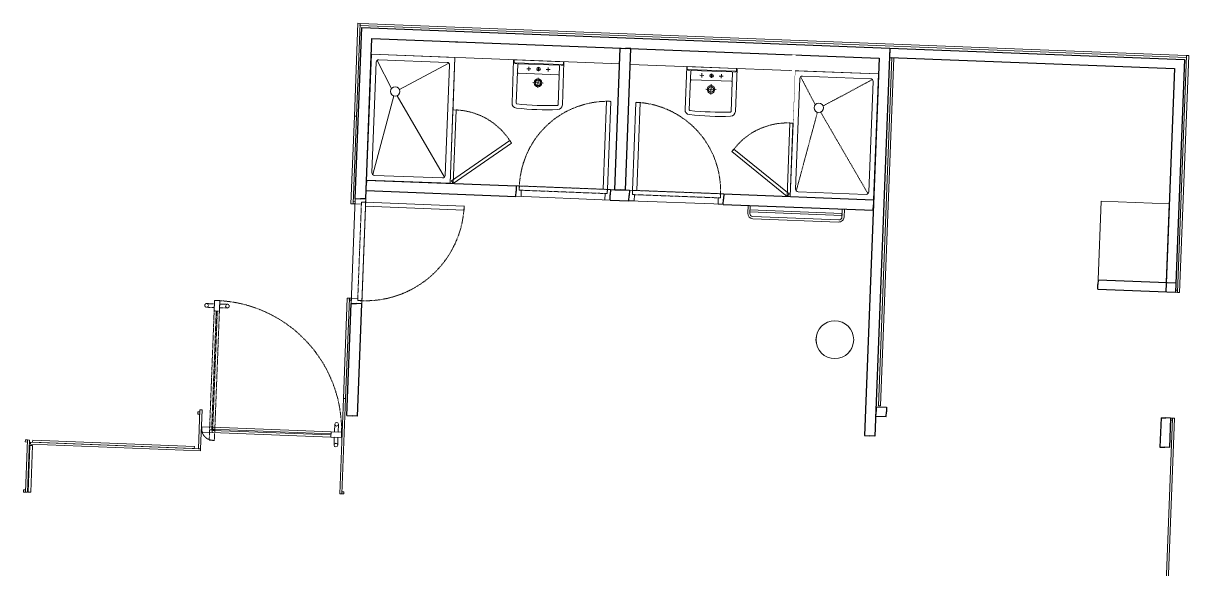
# Model space of a CAD drawing. Header units: millimetres. Extents: x 17924 to 83548, y -4690 to 56252.
# Drawn here: x 53054 to 64169, y 33521 to 38718 of the extents above; entities that cross this region are included whole.
import ezdxf

# ---------------------------------------------------------------- set-up
doc = ezdxf.new("R2010")
doc.units = ezdxf.units.MM
doc.header["$MEASUREMENT"] = 0
doc.linetypes.add('CENTER2', pattern=[11.25, 7.5, -1.25, 1.25, -1.25])
doc.linetypes.add('DGN Style 2', pattern=[10, 6, -4])
for name, color, linetype, lineweight in [('DOOR', 40, 'Continuous', 0), ('DOOR-FRAM', 40, 'Continuous', 0), ('DOOR-HEAD', 42, 'Continuous', 30), ('DOOR-LEAF', 40, 'Continuous', 0), ('DOOR-OPNG', 40, 'Continuous', 0), ('FIXT-JNRY-FULL', 6, 'Continuous', 0), ('FIXT-SNTY', 132, 'Continuous', 0), ('FURN-FREE', 1, 'Continuous', 0), ('GLAZ', 4, 'Continuous', 0), ('PRTN-FULL', 6, 'Continuous', 30), ('STRC-STEL', 62, 'Continuous', 30), ('WALL-LNIG', 1, 'Continuous', 0)]:
    doc.layers.add(name, color=color, linetype=linetype, lineweight=lineweight)

# ---------------------------------------------------------------- blocks, each defined once
blk = doc.blocks.new('*U105')
at = {"color": 0, "linetype": 'ByBlock', "lineweight": -2}
for points in [[(-7, 160), (28, 159), (29, 194), (-6, 195)], [(-143, -112), (-160, -81), (-190, -98), (-174, -129)], [(161, -94), (142, -123), (172, -142), (190, -112)]]:
    blk.add_wipeout(points, dxfattribs=at)
blk.add_wipeout([(183, -22), (183, -11), (183, 0), (181, 12), (179, 23), (177, 34), (173, 44), (169, 55), (164, 65), (159, 75), (153, 85), (146, 94), (139, 103), (132, 111), (123, 119), (115, 126), (106, 133), (96, 139), (86, 145), (76, 149), (66, 154), (55, 157), (44, 160), (33, 162), (22, 164), (10, 165), (-1, 165), (-12, 164), (-23, 163), (-35, 161), (-46, 158), (-56, 155), (-67, 150), (-77, 146), (-87, 140), (-97, 134), (-106, 128), (-115, 121), (-123, 113), (-131, 105), (-138, 96), (-145, 87), (-151, 77), (-156, 68), (-161, 57), (-165, 47), (-169, 36), (-172, 25), (-174, 14), (-176, 3), (-176, -8), (-176, -20), (-176, -31), (-175, -42), (-172, -53), (-170, -64), (-166, -75), (-162, -86), (-157, -96), (-152, -106), (-146, -115), (-140, -125), (-132, -133), (-125, -142), (-117, -149), (-108, -157), (-99, -163), (-89, -170), (-79, -175), (-69, -180), (-59, -184), (-48, -188), (-37, -191), (-26, -193), (-15, -194), (-3, -195), (8, -195), (19, -195), (30, -193), (41, -191), (52, -188), (63, -185), (74, -181), (84, -176), (94, -171), (104, -165), (113, -158), (122, -151), (130, -143), (138, -135), (145, -127), (152, -118), (158, -108), (163, -98), (168, -88), (172, -77), (176, -67), (179, -56), (181, -45)], dxfattribs=at)
blk.add_circle((3, -15), 180, dxfattribs=at)
blk = doc.blocks.new('*U107')
at = {"color": 0, "linetype": 'ByBlock', "lineweight": -2}
blk.add_line((-372, -29), (447, -61), dxfattribs=at)
at = {"color": 0, "linetype": 'ByBlock', "lineweight": -2, "flags": 128}
for points in [[(-421, 3), (-418, 78)], [(-401, 2), (-398, 77)], [(478, -32), (481, 43)], [(498, -33), (501, 42)], [(-373, -49), (446, -81)]]:
    blk.add_lwpolyline(points, dxfattribs=at)
at = {"color": 0, "linetype": 'ByBlock', "lineweight": -2}
for centre, radius, start, end in [((-371, 1), 50, 177.7869, 267.7869), ((-371, 1), 30, 177.7869, 267.7869), ((448, -31), 50, 267.7869, 357.7869), ((448, -31), 30, 267.7869, 357.7869)]:
    blk.add_arc(centre, radius, start, end, dxfattribs=at)
blk = doc.blocks.new('*U106')
at = {"color": 0, "linetype": 'ByBlock', "lineweight": -2, "flags": 128}
blk.add_lwpolyline([(-400, 36), (480, 2), (479, -18), (-401, 16), (-400, 36)], close=True, dxfattribs=at)
at = {"color": 0, "linetype": 'ByBlock', "lineweight": -2}
blk.add_blockref('*U107', (0, 0), dxfattribs=at)
blk = doc.blocks.new('*U176')
at = {"color": 0, "lineweight": -2}
for p, q in [((-227, 238), (-228, 210)), ((-203, 202), (-221, 203)), ((-219, 210), (233, 192)), ((-193, 195), (-208, -174)), ((193, 97), (-187, 111)), ((-186, 201), (200, 186)), ((206, 179), (192, -190)), ((216, 186), (235, 185)), ((243, 220), (242, 192))]:
    blk.add_line(p, q, dxfattribs=at)
at = {"color": 0, "linetype": 'CENTER2', "lineweight": -2, "ltscale": 30}
for p, q in [((-69, 152), (-107, 154)), ((-89, 134), (-87, 173)), ((-14, 150), (24, 149)), ((4, 130), (6, 169)), ((79, 147), (117, 145)), ((97, 127), (99, 165)), ((-51, 21), (49, 17)), ((2, 68), (-2, -30))]:
    blk.add_line(p, q, dxfattribs=at)
at = {"color": 0, "lineweight": -2, "flags": 128}
blk.add_lwpolyline([(248, 215, 0.414214), (243, 220), (-227, 238, 0.414214), (-232, 233), (-248, -173, 0.395043), (-206, -221, 0.034639), (186, -237, 0.395043), (232, -191), (248, 215)], format="xyb", close=True, dxfattribs=at)
at = {"color": 0, "lineweight": -2}
blk.add_circle((5, 150), 17.5, dxfattribs=at)
at = {"color": 0, "linetype": 'Continuous', "lineweight": -2}
for radius in [37.5, 26]:
    blk.add_circle((0, 19), radius, dxfattribs=at)
at = {"color": 0, "lineweight": -2}
for centre, radius, start, end in [((-221, 200), 9.63, 80.9509, 147.5896), ((-187, 101), 10, 87.7869, 177.7869), ((-186, 194), 7, 87.7869, 177.7869), ((199, 179), 7, 357.7869, 87.7869), ((234, 183), 9.63, 27.9842, 94.6229), ((193, 87), 10, 357.7869, 87.7869), ((-201, -175), 7, 177.7869, 264.0176), ((100, 2601), 2799, 263.8229, 271.7508), ((185, -190), 7, 271.5561, 357.7869)]:
    blk.add_arc(centre, radius, start, end, dxfattribs=at)
blk = doc.blocks.new('*U177')
at = {"color": 0, "lineweight": -2}
for p, q in [((-227, 238), (-228, 210)), ((-203, 202), (-221, 203)), ((-219, 210), (233, 192)), ((-193, 195), (-208, -174)), ((193, 97), (-187, 111)), ((-186, 201), (200, 186)), ((206, 179), (192, -190)), ((216, 186), (235, 185)), ((243, 220), (242, 192))]:
    blk.add_line(p, q, dxfattribs=at)
at = {"color": 0, "linetype": 'CENTER2', "lineweight": -2, "ltscale": 30}
for p, q in [((-69, 152), (-107, 154)), ((-89, 134), (-87, 173)), ((-14, 150), (24, 149)), ((4, 130), (6, 169)), ((79, 147), (117, 145)), ((97, 127), (99, 165)), ((-51, 21), (49, 17)), ((2, 68), (-2, -30))]:
    blk.add_line(p, q, dxfattribs=at)
at = {"color": 0, "lineweight": -2, "extrusion": (0, 0, -1), "flags": 128}
blk.add_lwpolyline([(-248, 215, -0.414214), (-243, 220), (227, 238, -0.414214), (232, 233), (248, -173, -0.395043), (206, -221, -0.034639), (-186, -237, -0.395043), (-232, -191), (-248, 215)], format="xyb", close=True, dxfattribs=at)
at = {"color": 0, "lineweight": -2, "extrusion": (0, 0, -1)}
blk.add_circle((-5, 150), 17.5, dxfattribs=at)
at = {"color": 0, "linetype": 'Continuous', "lineweight": -2, "extrusion": (0, 0, -1)}
for radius in [37.5, 26]:
    blk.add_circle((0, 19), radius, dxfattribs=at)
at = {"color": 0, "lineweight": -2}
for centre, radius, start, end in [((-221, 200), 9.63, 80.9509, 147.5896), ((-187, 101), 10, 87.7869, 177.7869), ((-186, 194), 7, 87.7869, 177.7869), ((199, 179), 7, 357.7869, 87.7869), ((234, 183), 9.63, 27.9842, 94.6229), ((193, 87), 10, 357.7869, 87.7869), ((-201, -175), 7, 177.7869, 264.0176), ((100, 2601), 2799, 263.8229, 271.7508), ((185, -190), 7, 271.5561, 357.7869)]:
    blk.add_arc(centre, radius, start, end, dxfattribs=at)
blk = doc.blocks.new('*U178')
at = {"layer": 'DOOR-FRAM', "color": 0, "lineweight": -2, "flags": 128}
for points in [[(-500, 502), (-400, 498), (-401, 468), (-441, 469), (-442, 449), (-502, 452), (-500, 502)], [(-538, -498), (-438, -502), (-437, -472), (-477, -470), (-476, -450), (-536, -448), (-538, -498)]]:
    blk.add_lwpolyline(points, close=True, dxfattribs=at)
at = {"layer": 'DOOR-HEAD', "color": 0, "lineweight": -2, "flags": 128}
blk.add_lwpolyline([(-400, 498), (-500, 502), (-538, -498), (-438, -502), (-400, 498)], close=True, dxfattribs=at)
at = {"layer": 'DOOR-LEAF', "color": 0, "lineweight": -2, "flags": 128}
blk.add_lwpolyline([(-401, 468), (538, 431), (537, 391), (-403, 428), (-401, 468)], close=True, dxfattribs=at)
at = {"layer": 'DOOR-OPNG', "color": 0, "linetype": 'DGN Style 2', "lineweight": -2, "flags": 128}
blk.add_lwpolyline([(-401, 468), (-437, -472), (-477, -470), (-441, 469), (-401, 468)], close=True, dxfattribs=at)
at = {"layer": 'DOOR-OPNG', "color": 0, "linetype": 'DGN Style 2', "lineweight": -2}
blk.add_arc((-401, 468), 940, 265.348, 357.7869, dxfattribs=at)
blk = doc.blocks.new('*U181')
at = {"layer": 'DOOR-FRAM', "color": 0, "lineweight": -2, "flags": 128}
for points in [[(-500, 502), (-400, 498), (-401, 468), (-441, 469), (-442, 449), (-502, 452), (-500, 502)], [(-534, -398), (-435, -402), (-433, -372), (-473, -370), (-473, -350), (-533, -348), (-534, -398)]]:
    blk.add_lwpolyline(points, close=True, dxfattribs=at)
at = {"layer": 'DOOR-HEAD', "color": 0, "lineweight": -2, "flags": 128}
blk.add_lwpolyline([(-400, 498), (-500, 502), (-534, -398), (-435, -402), (-400, 498)], close=True, dxfattribs=at)
at = {"layer": 'DOOR-LEAF', "color": 0, "lineweight": -2, "flags": 128}
blk.add_lwpolyline([(-401, 468), (438, 435), (437, 395), (-403, 428), (-401, 468)], close=True, dxfattribs=at)
at = {"layer": 'DOOR-OPNG', "color": 0, "linetype": 'DGN Style 2', "lineweight": -2, "flags": 128}
blk.add_lwpolyline([(-401, 468), (-433, -372), (-473, -370), (-441, 469), (-401, 468)], close=True, dxfattribs=at)
at = {"layer": 'DOOR-OPNG', "color": 0, "linetype": 'DGN Style 2', "lineweight": -2}
blk.add_arc((-403, 470), 842, 265.2062, 357.645, dxfattribs=at)
blk = doc.blocks.new('*U184')
at = {"color": 0, "linetype": 'ByBlock', "lineweight": -2}
for p, q in [((-260, 805), (-121, 538)), ((-45, 527), (424, 778)), ((-100, 466), (-302, -283)), ((-69, 467), (382, -309))]:
    blk.add_line(p, q, dxfattribs=at)
blk.add_wipeout([(-42, 507), (-42, 510), (-42, 513), (-42, 515), (-43, 518), (-43, 521), (-44, 524), (-45, 526), (-46, 529), (-48, 531), (-49, 534), (-51, 536), (-53, 538), (-55, 540), (-57, 542), (-59, 544), (-61, 546), (-64, 547), (-66, 549), (-69, 550), (-71, 551), (-74, 552), (-77, 553), (-79, 553), (-82, 553), (-85, 554), (-88, 554), (-91, 554), (-93, 553), (-96, 553), (-99, 552), (-102, 551), (-104, 550), (-107, 549), (-109, 548), (-112, 546), (-114, 544), (-116, 543), (-118, 541), (-120, 539), (-122, 537), (-124, 534), (-125, 532), (-127, 529), (-128, 527), (-129, 524), (-130, 522), (-131, 519), (-131, 516), (-131, 513), (-132, 510), (-132, 508), (-132, 505), (-131, 502), (-131, 499), (-130, 496), (-129, 494), (-128, 491), (-127, 489), (-126, 486), (-124, 484), (-122, 481), (-121, 479), (-119, 477), (-117, 475), (-115, 473), (-112, 472), (-110, 470), (-107, 469), (-105, 468), (-102, 466), (-100, 466), (-97, 465), (-94, 464), (-91, 464), (-88, 464), (-86, 464), (-83, 464), (-80, 464), (-77, 465), (-74, 465), (-72, 466), (-69, 467), (-67, 468), (-64, 470), (-62, 471), (-59, 473), (-57, 475), (-55, 477), (-53, 479), (-51, 481), (-50, 483), (-48, 486), (-47, 488), (-46, 491), (-44, 493), (-44, 496), (-43, 499), (-42, 501)], dxfattribs=at)
blk.add_circle((-87, 509), 45, dxfattribs=at)
blk = doc.blocks.new('*U185')
at = {"color": 0, "linetype": 'ByBlock', "lineweight": -2}
for p, q in [((-309, -265), (-268, 787)), ((-242, 811), (407, 786)), ((431, 760), (390, -292)), ((364, -316), (-285, -291))]:
    blk.add_line(p, q, dxfattribs=at)
at = {"color": 0, "linetype": 'ByBlock', "lineweight": -2, "extrusion": (0, 0, -1)}
for centre, start, end in [((243, 786), 2.2131, 92.2131), ((284, -266), 272.2131, 2.2131), ((-365, -291), 182.2131, 272.2131)]:
    blk.add_arc(centre, 25, start, end, dxfattribs=at)
at = {"color": 0, "linetype": 'ByBlock', "lineweight": -2}
blk.add_arc((406, 761), 25, 357.7869, 87.7869, dxfattribs=at)
blk = doc.blocks.new('*U183')
at = {"color": 0, "linetype": 'ByBlock', "lineweight": -2}
blk.add_blockref('*U184', (0, 0), dxfattribs=at)
blk.add_blockref('*U185', (0, 0), dxfattribs=at)
blk = doc.blocks.new('*U182')
at = {"color": 0, "linetype": 'ByBlock', "lineweight": -2, "extrusion": (0, 0, -1), "rotation": 4.426278310679337}
blk.add_blockref('*U183', (-38, -352), dxfattribs=at)
at = {"color": 0, "linetype": 'ByBlock', "lineweight": -2, "extrusion": (0, 0, -1), "flags": 128}
blk.add_lwpolyline([(-371, -715), (425, -684), (379, 515), (-418, 484), (-371, -715)], close=True, dxfattribs=at)
blk = doc.blocks.new('*U188')
at = {"color": 0, "linetype": 'DGN Style 2', "lineweight": -2}
for p, q in [((-260, 805), (-121, 538)), ((-45, 527), (424, 778)), ((-100, 466), (-302, -283)), ((-69, 467), (382, -309))]:
    blk.add_line(p, q, dxfattribs=at)
at = {"color": 0, "linetype": 'Continuous', "lineweight": -2}
blk.add_wipeout([(-42, 507), (-42, 510), (-42, 513), (-42, 515), (-43, 518), (-43, 521), (-44, 524), (-45, 526), (-46, 529), (-48, 531), (-49, 534), (-51, 536), (-53, 538), (-55, 540), (-57, 542), (-59, 544), (-61, 546), (-64, 547), (-66, 549), (-69, 550), (-71, 551), (-74, 552), (-77, 553), (-79, 553), (-82, 553), (-85, 554), (-88, 554), (-91, 554), (-93, 553), (-96, 553), (-99, 552), (-102, 551), (-104, 550), (-107, 549), (-109, 548), (-112, 546), (-114, 544), (-116, 543), (-118, 541), (-120, 539), (-122, 537), (-124, 534), (-125, 532), (-127, 529), (-128, 527), (-129, 524), (-130, 522), (-131, 519), (-131, 516), (-131, 513), (-132, 510), (-132, 508), (-132, 505), (-131, 502), (-131, 499), (-130, 496), (-129, 494), (-128, 491), (-127, 489), (-126, 486), (-124, 484), (-122, 481), (-121, 479), (-119, 477), (-117, 475), (-115, 473), (-112, 472), (-110, 470), (-107, 469), (-105, 468), (-102, 466), (-100, 466), (-97, 465), (-94, 464), (-91, 464), (-88, 464), (-86, 464), (-83, 464), (-80, 464), (-77, 465), (-74, 465), (-72, 466), (-69, 467), (-67, 468), (-64, 470), (-62, 471), (-59, 473), (-57, 475), (-55, 477), (-53, 479), (-51, 481), (-50, 483), (-48, 486), (-47, 488), (-46, 491), (-44, 493), (-44, 496), (-43, 499), (-42, 501)], dxfattribs=at)
blk.add_circle((-87, 509), 45, dxfattribs=at)
blk = doc.blocks.new('*U189')
at = {"color": 0, "linetype": 'ByBlock', "lineweight": -2}
for p, q in [((-309, -265), (-268, 787)), ((-242, 811), (407, 786)), ((431, 760), (390, -292)), ((364, -316), (-285, -291))]:
    blk.add_line(p, q, dxfattribs=at)
at = {"color": 0, "linetype": 'ByBlock', "lineweight": -2, "extrusion": (0, 0, -1)}
for centre, start, end in [((243, 786), 2.2131, 92.2131), ((284, -266), 272.2131, 2.2131), ((-365, -291), 182.2131, 272.2131)]:
    blk.add_arc(centre, 25, start, end, dxfattribs=at)
at = {"color": 0, "linetype": 'ByBlock', "lineweight": -2}
blk.add_arc((406, 761), 25, 357.7869, 87.7869, dxfattribs=at)
blk = doc.blocks.new('*U187')
at = {"color": 0, "linetype": 'DGN Style 2', "lineweight": -2}
blk.add_blockref('*U188', (0, 0), dxfattribs=at)
at = {"color": 0, "lineweight": -2}
blk.add_blockref('*U189', (0, 0), dxfattribs=at)
blk = doc.blocks.new('*U186')
at = {"color": 0, "linetype": 'DGN Style 2', "lineweight": -2, "extrusion": (0, 0, -1), "rotation": 4.426278310679338}
blk.add_blockref('*U187', (-38, -352), dxfattribs=at)
at = {"color": 0, "lineweight": -2, "extrusion": (0, 0, -1), "flags": 128}
blk.add_lwpolyline([(-371, -715), (425, -684), (379, 515), (-418, 484), (-371, -715)], close=True, dxfattribs=at)
blk = doc.blocks.new('*U190')
at = {"layer": 'DOOR-FRAM', "color": 0, "lineweight": -2, "extrusion": (0, 0, -1), "flags": 128}
for points in [[(500, 502), (400, 498), (401, 468), (441, 469), (442, 449), (502, 452), (500, 502)], [(534, -398), (435, -402), (433, -372), (473, -370), (473, -350), (533, -348), (534, -398)]]:
    blk.add_lwpolyline(points, close=True, dxfattribs=at)
at = {"layer": 'DOOR-HEAD', "color": 0, "lineweight": -2, "extrusion": (0, 0, -1), "flags": 128}
blk.add_lwpolyline([(400, 498), (500, 502), (534, -398), (435, -402), (400, 498)], close=True, dxfattribs=at)
at = {"layer": 'DOOR-LEAF', "color": 0, "lineweight": -2, "extrusion": (0, 0, -1), "flags": 128}
blk.add_lwpolyline([(401, 468), (-438, 435), (-437, 395), (403, 428), (401, 468)], close=True, dxfattribs=at)
at = {"layer": 'DOOR-OPNG', "color": 0, "linetype": 'DGN Style 2', "lineweight": -2, "extrusion": (0, 0, -1), "flags": 128}
blk.add_lwpolyline([(401, 468), (433, -372), (473, -370), (441, 469), (401, 468)], close=True, dxfattribs=at)
at = {"layer": 'DOOR-OPNG', "color": 0, "linetype": 'DGN Style 2', "lineweight": -2}
blk.add_arc((-403, 470), 842, 265.2062, 357.645, dxfattribs=at)
blk = doc.blocks.new('*U222')
at = {"color": 0, "linetype": 'ByBlock', "lineweight": -2, "extrusion": (0, 0, -1), "flags": 128}
blk.add_lwpolyline([(-74, -121), (0, -118), (-1, -83), (-76, -86)], dxfattribs=at)
at = {"color": 0, "linetype": 'ByBlock', "lineweight": -2}
blk.add_wipeout([(93, -104), (93, -105), (92, -106), (92, -107), (92, -108), (92, -109), (91, -110), (91, -111), (90, -112), (90, -113), (89, -114), (88, -115), (87, -116), (87, -116), (86, -117), (85, -118), (84, -118), (83, -119), (82, -119), (81, -120), (80, -120), (79, -120), (78, -120), (77, -121), (76, -121), (74, -121), (73, -121), (72, -120), (71, -120), (70, -120), (69, -120), (68, -119), (67, -119), (66, -118), (65, -118), (64, -117), (64, -116), (63, -115), (62, -115), (61, -114), (61, -113), (60, -112), (60, -111), (59, -110), (59, -109), (58, -108), (58, -107), (58, -106), (58, -105), (58, -104), (58, -102), (58, -101), (58, -100), (58, -99), (58, -98), (59, -97), (59, -96), (60, -95), (60, -94), (61, -93), (61, -92), (62, -91), (63, -91), (64, -90), (65, -89), (65, -89), (66, -88), (67, -88), (68, -87), (69, -87), (70, -86), (71, -86), (73, -86), (74, -86), (75, -86), (76, -86), (77, -86), (78, -86), (79, -86), (80, -86), (81, -87), (82, -87), (83, -88), (84, -88), (85, -89), (86, -89), (87, -90), (88, -91), (88, -92), (89, -93), (90, -93), (90, -94), (91, -95), (91, -96), (92, -97), (92, -98), (92, -99), (92, -101), (93, -102)], dxfattribs=at)
at = {"color": 0, "linetype": 'ByBlock', "lineweight": -2, "extrusion": (0, 0, -1)}
blk.add_circle((-75, -103), 17.5, dxfattribs=at)
blk = doc.blocks.new('*U223')
at = {"color": 0, "linetype": 'ByBlock', "lineweight": -2, "flags": 128}
blk.add_lwpolyline([(-25, -117), (-100, -114), (-99, -79), (-24, -82)], dxfattribs=at)
at = {"color": 0, "linetype": 'ByBlock', "lineweight": -2}
blk.add_wipeout([(-7, -100), (-7, -99), (-7, -98), (-7, -97), (-8, -96), (-8, -95), (-8, -93), (-9, -92), (-9, -91), (-10, -91), (-10, -90), (-11, -89), (-12, -88), (-12, -87), (-13, -86), (-14, -86), (-15, -85), (-16, -84), (-17, -84), (-18, -83), (-19, -83), (-20, -83), (-21, -82), (-22, -82), (-23, -82), (-24, -82), (-25, -82), (-26, -82), (-27, -82), (-28, -82), (-30, -82), (-31, -83), (-32, -83), (-33, -84), (-34, -84), (-34, -85), (-35, -85), (-36, -86), (-37, -87), (-38, -88), (-39, -88), (-39, -89), (-40, -90), (-40, -91), (-41, -92), (-41, -93), (-42, -94), (-42, -95), (-42, -96), (-42, -98), (-42, -99), (-42, -100), (-42, -101), (-42, -102), (-42, -103), (-42, -104), (-41, -105), (-41, -106), (-40, -107), (-40, -108), (-39, -109), (-39, -110), (-38, -111), (-37, -112), (-36, -112), (-36, -113), (-35, -114), (-34, -114), (-33, -115), (-32, -115), (-31, -116), (-30, -116), (-29, -116), (-28, -117), (-27, -117), (-25, -117), (-24, -117), (-23, -117), (-22, -117), (-21, -116), (-20, -116), (-19, -116), (-18, -115), (-17, -115), (-16, -114), (-15, -114), (-14, -113), (-13, -113), (-12, -112), (-12, -111), (-11, -110), (-10, -109), (-10, -108), (-9, -107), (-9, -106), (-8, -105), (-8, -104), (-8, -103), (-8, -102)], dxfattribs=at)
blk.add_circle((-25, -99), 17.5, dxfattribs=at)
blk = doc.blocks.new('*U221')
at = {"layer": 'DOOR', "color": 0, "linetype": 'ByBlock', "lineweight": -2, "flags": 128}
blk.add_lwpolyline([(-588, 125), (-688, 128), (-690, 79), (-590, 75), (-588, 125)], close=True, dxfattribs=at)
at = {"layer": 'DOOR', "color": 0, "linetype": 'ByBlock', "lineweight": -2, "extrusion": (0, 0, -1), "rotation": 94.43021704801916}
blk.add_blockref('*U222', (-694, 71), dxfattribs=at)
at = {"layer": 'DOOR', "color": 0, "linetype": 'ByBlock', "lineweight": -2, "rotation": 269.9960612626599}
blk.add_blockref('*U223', (689, -71), dxfattribs=at)
at = {"layer": 'DOOR', "color": 0, "linetype": 'ByBlock', "lineweight": -2}
for p, q in [((544, 81), (-588, 125)), ((-590, 75), (542, 31))]:
    blk.add_line(p, q, dxfattribs=at)
at = {"layer": 'DOOR', "color": 0, "linetype": 'ByBlock', "lineweight": -2, "flags": 128}
blk.add_lwpolyline([(644, 77), (544, 81), (542, 31), (642, 27), (644, 77)], close=True, dxfattribs=at)
at = {"layer": 'GLAZ', "color": 0, "linetype": 'ByBlock', "lineweight": -2, "flags": 128}
blk.add_lwpolyline([(-589, 105), (543, 61), (543, 51), (-589, 95), (-589, 105)], close=True, dxfattribs=at)
blk = doc.blocks.new('*U225')
at = {"color": 0, "linetype": 'ByBlock', "lineweight": -2, "extrusion": (0, 0, -1), "flags": 128}
blk.add_lwpolyline([(-23, -169), (52, -166), (51, -131), (-24, -134)], dxfattribs=at)
at = {"color": 0, "linetype": 'ByBlock', "lineweight": -2}
blk.add_wipeout([(41, -152), (41, -153), (41, -154), (40, -155), (40, -156), (40, -157), (39, -158), (39, -159), (38, -160), (38, -161), (37, -162), (36, -163), (36, -164), (35, -164), (34, -165), (33, -166), (32, -166), (31, -167), (30, -167), (29, -168), (28, -168), (27, -168), (26, -169), (25, -169), (24, -169), (23, -169), (22, -169), (20, -168), (19, -168), (18, -168), (17, -168), (16, -167), (15, -167), (14, -166), (13, -166), (12, -165), (12, -164), (11, -163), (10, -163), (9, -162), (9, -161), (8, -160), (8, -159), (7, -158), (7, -157), (6, -156), (6, -155), (6, -154), (6, -153), (6, -152), (6, -151), (6, -149), (6, -148), (6, -147), (7, -146), (7, -145), (7, -144), (8, -143), (8, -142), (9, -141), (10, -140), (10, -140), (11, -139), (12, -138), (13, -137), (14, -137), (14, -136), (15, -136), (16, -135), (17, -135), (19, -134), (20, -134), (21, -134), (22, -134), (23, -134), (24, -134), (25, -134), (26, -134), (27, -134), (28, -134), (29, -135), (30, -135), (31, -136), (32, -136), (33, -137), (34, -137), (35, -138), (36, -139), (36, -140), (37, -141), (38, -141), (38, -142), (39, -143), (39, -144), (40, -145), (40, -146), (40, -148), (41, -149), (41, -150)], dxfattribs=at)
at = {"color": 0, "linetype": 'ByBlock', "lineweight": -2, "extrusion": (0, 0, -1)}
blk.add_circle((-23, -151), 17.5, dxfattribs=at)
blk = doc.blocks.new('*U226')
at = {"color": 0, "linetype": 'ByBlock', "lineweight": -2, "flags": 128}
blk.add_lwpolyline([(23, -169), (-52, -166), (-51, -131), (24, -134)], dxfattribs=at)
at = {"color": 0, "linetype": 'ByBlock', "lineweight": -2}
blk.add_wipeout([(41, -152), (41, -151), (41, -150), (41, -149), (40, -148), (40, -146), (40, -145), (39, -144), (39, -143), (38, -142), (38, -141), (37, -141), (36, -140), (36, -139), (35, -138), (34, -137), (33, -137), (32, -136), (31, -136), (30, -135), (29, -135), (28, -134), (27, -134), (26, -134), (25, -134), (24, -134), (23, -134), (22, -134), (21, -134), (20, -134), (19, -134), (17, -135), (16, -135), (15, -136), (14, -136), (14, -137), (13, -137), (12, -138), (11, -139), (10, -140), (10, -140), (9, -141), (8, -142), (8, -143), (7, -144), (7, -145), (6, -146), (6, -147), (6, -148), (6, -149), (6, -151), (6, -152), (6, -153), (6, -154), (6, -155), (6, -156), (7, -157), (7, -158), (8, -159), (8, -160), (9, -161), (9, -162), (10, -163), (11, -163), (12, -164), (12, -165), (13, -166), (14, -166), (15, -167), (16, -167), (17, -168), (18, -168), (19, -168), (20, -168), (21, -169), (23, -169), (24, -169), (25, -169), (26, -169), (27, -168), (28, -168), (29, -168), (30, -167), (31, -167), (32, -166), (33, -166), (34, -165), (35, -164), (36, -164), (36, -163), (37, -162), (38, -161), (38, -160), (39, -159), (39, -158), (40, -157), (40, -156), (40, -155), (41, -154)], dxfattribs=at)
blk.add_circle((23, -151), 17.5, dxfattribs=at)
blk = doc.blocks.new('*U224')
at = {"layer": 'DOOR', "color": 0, "linetype": 'ByBlock', "lineweight": -2, "flags": 128}
blk.add_lwpolyline([(-640, 77), (-740, 80), (-742, 30), (-642, 27), (-640, 77)], close=True, dxfattribs=at)
at = {"layer": 'DOOR', "color": 0, "linetype": 'ByBlock', "lineweight": -2, "extrusion": (0, 0, -1), "rotation": 94.43021704801919}
blk.add_blockref('*U225', (-694, 71), dxfattribs=at)
at = {"layer": 'DOOR', "color": 0, "linetype": 'ByBlock', "lineweight": -2, "rotation": 269.9960612626599}
blk.add_blockref('*U226', (689, -71), dxfattribs=at)
at = {"layer": 'DOOR', "color": 0, "linetype": 'ByBlock', "lineweight": -2}
for p, q in [((-642, 27), (490, -17)), ((492, 33), (-640, 77))]:
    blk.add_line(p, q, dxfattribs=at)
at = {"layer": 'DOOR', "color": 0, "linetype": 'ByBlock', "lineweight": -2, "flags": 128}
blk.add_lwpolyline([(592, 29), (492, 33), (490, -17), (590, -21), (592, 29)], close=True, dxfattribs=at)
at = {"layer": 'GLAZ', "color": 0, "linetype": 'ByBlock', "lineweight": -2, "flags": 128}
blk.add_lwpolyline([(-641, 57), (492, 13), (491, 3), (-641, 47), (-641, 57)], close=True, dxfattribs=at)
blk = doc.blocks.new('*U220')
at = {"layer": 'DOOR', "color": 0, "linetype": 'DGN Style 2', "lineweight": -2}
blk.add_blockref('*U221', (8, 542), dxfattribs=at)
at = {"layer": 'DOOR', "color": 0, "lineweight": -2, "rotation": 269.9999999999939}
blk.add_blockref('*U224', (-633, 0), dxfattribs=at)
at = {"layer": 'DOOR-OPNG', "color": 0, "linetype": 'DGN Style 2', "lineweight": -2}
for centre, radius, start, end in [((-574, 634), 107, 78.1964, 187.3726), ((-583, 643), 1235, 266.7095, 358.8569)]:
    blk.add_arc(centre, radius, start, end, dxfattribs=at)
blk = doc.blocks.new('*U229')
at = {"color": 0, "linetype": 'ByBlock', "lineweight": -2, "extrusion": (0, 0, -1), "flags": 128}
blk.add_lwpolyline([(-74, -121), (0, -118), (-1, -83), (-76, -86)], dxfattribs=at)
at = {"color": 0, "linetype": 'ByBlock', "lineweight": -2}
blk.add_wipeout([(93, -104), (93, -105), (92, -106), (92, -107), (92, -108), (92, -109), (91, -110), (91, -111), (90, -112), (90, -113), (89, -114), (88, -115), (87, -116), (87, -116), (86, -117), (85, -118), (84, -118), (83, -119), (82, -119), (81, -120), (80, -120), (79, -120), (78, -120), (77, -121), (76, -121), (74, -121), (73, -121), (72, -120), (71, -120), (70, -120), (69, -120), (68, -119), (67, -119), (66, -118), (65, -118), (64, -117), (64, -116), (63, -115), (62, -115), (61, -114), (61, -113), (60, -112), (60, -111), (59, -110), (59, -109), (58, -108), (58, -107), (58, -106), (58, -105), (58, -104), (58, -102), (58, -101), (58, -100), (58, -99), (58, -98), (59, -97), (59, -96), (60, -95), (60, -94), (61, -93), (61, -92), (62, -92), (63, -91), (64, -90), (65, -89), (65, -89), (66, -88), (67, -88), (68, -87), (69, -87), (70, -86), (71, -86), (73, -86), (74, -86), (75, -86), (76, -86), (77, -86), (78, -86), (79, -86), (80, -86), (81, -87), (82, -87), (83, -88), (84, -88), (85, -89), (86, -89), (87, -90), (88, -91), (88, -92), (89, -93), (90, -93), (90, -94), (91, -95), (91, -96), (92, -97), (92, -98), (92, -99), (92, -101), (93, -102)], dxfattribs=at)
at = {"color": 0, "linetype": 'ByBlock', "lineweight": -2, "extrusion": (0, 0, -1)}
blk.add_circle((-75, -103), 17.5, dxfattribs=at)
blk = doc.blocks.new('*U230')
at = {"color": 0, "linetype": 'ByBlock', "lineweight": -2, "flags": 128}
blk.add_lwpolyline([(-25, -117), (-100, -114), (-99, -79), (-24, -82)], dxfattribs=at)
at = {"color": 0, "linetype": 'ByBlock', "lineweight": -2}
blk.add_wipeout([(-7, -100), (-7, -99), (-7, -98), (-7, -97), (-8, -96), (-8, -95), (-8, -93), (-9, -92), (-9, -91), (-10, -91), (-10, -90), (-11, -89), (-12, -88), (-12, -87), (-13, -86), (-14, -86), (-15, -85), (-16, -84), (-17, -84), (-18, -83), (-19, -83), (-20, -83), (-21, -82), (-22, -82), (-23, -82), (-24, -82), (-25, -82), (-26, -82), (-27, -82), (-28, -82), (-30, -82), (-31, -83), (-32, -83), (-33, -84), (-34, -84), (-35, -85), (-35, -85), (-36, -86), (-37, -87), (-38, -88), (-39, -88), (-39, -89), (-40, -90), (-40, -91), (-41, -92), (-41, -93), (-42, -94), (-42, -95), (-42, -96), (-42, -98), (-42, -99), (-42, -100), (-42, -101), (-42, -102), (-42, -103), (-42, -104), (-41, -105), (-41, -106), (-40, -107), (-40, -108), (-39, -109), (-39, -110), (-38, -111), (-37, -112), (-36, -112), (-36, -113), (-35, -114), (-34, -114), (-33, -115), (-32, -115), (-31, -116), (-30, -116), (-29, -116), (-28, -117), (-27, -117), (-25, -117), (-24, -117), (-23, -117), (-22, -117), (-21, -116), (-20, -116), (-19, -116), (-18, -115), (-17, -115), (-16, -114), (-15, -114), (-14, -113), (-13, -113), (-12, -112), (-12, -111), (-11, -110), (-10, -109), (-10, -108), (-9, -107), (-9, -106), (-8, -105), (-8, -104), (-8, -103), (-8, -102)], dxfattribs=at)
blk.add_circle((-25, -99), 17.5, dxfattribs=at)
blk = doc.blocks.new('*U228')
at = {"layer": 'DOOR', "color": 0, "linetype": 'ByBlock', "lineweight": -2, "flags": 128}
blk.add_lwpolyline([(-588, 125), (-688, 128), (-690, 79), (-590, 75), (-588, 125)], close=True, dxfattribs=at)
at = {"layer": 'DOOR', "color": 0, "linetype": 'ByBlock', "lineweight": -2, "extrusion": (0, 0, -1), "rotation": 94.43021704801916}
blk.add_blockref('*U229', (-694, 71), dxfattribs=at)
at = {"layer": 'DOOR', "color": 0, "linetype": 'ByBlock', "lineweight": -2, "rotation": 269.9960612626599}
blk.add_blockref('*U230', (689, -71), dxfattribs=at)
at = {"layer": 'DOOR', "color": 0, "linetype": 'ByBlock', "lineweight": -2}
for p, q in [((544, 81), (-588, 125)), ((-590, 75), (542, 31))]:
    blk.add_line(p, q, dxfattribs=at)
at = {"layer": 'DOOR', "color": 0, "linetype": 'ByBlock', "lineweight": -2, "flags": 128}
blk.add_lwpolyline([(644, 77), (544, 81), (542, 31), (642, 27), (644, 77)], close=True, dxfattribs=at)
at = {"layer": 'GLAZ', "color": 0, "linetype": 'ByBlock', "lineweight": -2, "flags": 128}
blk.add_lwpolyline([(-589, 105), (543, 61), (543, 51), (-589, 95), (-589, 105)], close=True, dxfattribs=at)
blk = doc.blocks.new('*U232')
at = {"color": 0, "linetype": 'ByBlock', "lineweight": -2, "extrusion": (0, 0, -1), "flags": 128}
blk.add_lwpolyline([(-23, -169), (52, -166), (51, -131), (-24, -134)], dxfattribs=at)
at = {"color": 0, "linetype": 'ByBlock', "lineweight": -2}
blk.add_wipeout([(41, -152), (41, -153), (41, -154), (40, -155), (40, -156), (40, -157), (39, -158), (39, -159), (38, -160), (38, -161), (37, -162), (36, -163), (36, -164), (35, -164), (34, -165), (33, -166), (32, -166), (31, -167), (30, -167), (29, -168), (28, -168), (27, -168), (26, -169), (25, -169), (24, -169), (23, -169), (22, -169), (20, -168), (19, -168), (18, -168), (17, -168), (16, -167), (15, -167), (14, -166), (13, -166), (12, -165), (12, -164), (11, -163), (10, -163), (9, -162), (9, -161), (8, -160), (8, -159), (7, -158), (7, -157), (6, -156), (6, -155), (6, -154), (6, -153), (6, -152), (6, -151), (6, -149), (6, -148), (6, -147), (7, -146), (7, -145), (7, -144), (8, -143), (8, -142), (9, -141), (10, -140), (10, -140), (11, -139), (12, -138), (13, -137), (14, -137), (14, -136), (15, -136), (16, -135), (17, -135), (19, -134), (20, -134), (21, -134), (22, -134), (23, -134), (24, -134), (25, -134), (26, -134), (27, -134), (28, -134), (29, -135), (30, -135), (31, -136), (32, -136), (33, -137), (34, -137), (35, -138), (36, -139), (36, -140), (37, -141), (38, -141), (38, -142), (39, -143), (39, -144), (40, -145), (40, -146), (40, -148), (41, -149), (41, -150)], dxfattribs=at)
at = {"color": 0, "linetype": 'ByBlock', "lineweight": -2, "extrusion": (0, 0, -1)}
blk.add_circle((-23, -151), 17.5, dxfattribs=at)
blk = doc.blocks.new('*U233')
at = {"color": 0, "linetype": 'ByBlock', "lineweight": -2, "flags": 128}
blk.add_lwpolyline([(23, -169), (-52, -166), (-51, -131), (24, -134)], dxfattribs=at)
at = {"color": 0, "linetype": 'ByBlock', "lineweight": -2}
blk.add_wipeout([(41, -152), (41, -151), (41, -150), (41, -149), (40, -148), (40, -146), (40, -145), (39, -144), (39, -143), (38, -142), (38, -141), (37, -141), (36, -140), (36, -139), (35, -138), (34, -137), (33, -137), (32, -136), (31, -136), (30, -135), (29, -135), (28, -134), (27, -134), (26, -134), (25, -134), (24, -134), (23, -134), (22, -134), (21, -134), (20, -134), (19, -134), (17, -135), (16, -135), (15, -136), (14, -136), (14, -137), (13, -137), (12, -138), (11, -139), (10, -140), (10, -140), (9, -141), (8, -142), (8, -143), (7, -144), (7, -145), (6, -146), (6, -147), (6, -148), (6, -149), (6, -151), (6, -152), (6, -153), (6, -154), (6, -155), (6, -156), (7, -157), (7, -158), (8, -159), (8, -160), (9, -161), (9, -162), (10, -163), (11, -163), (12, -164), (12, -165), (13, -166), (14, -166), (15, -167), (16, -167), (17, -168), (18, -168), (19, -168), (20, -168), (21, -169), (23, -169), (24, -169), (25, -169), (26, -169), (27, -168), (28, -168), (29, -168), (30, -167), (31, -167), (32, -166), (33, -166), (34, -165), (35, -164), (36, -164), (36, -163), (37, -162), (38, -161), (38, -160), (39, -159), (39, -158), (40, -157), (40, -156), (40, -155), (41, -154)], dxfattribs=at)
blk.add_circle((23, -151), 17.5, dxfattribs=at)
blk = doc.blocks.new('*U231')
at = {"layer": 'DOOR', "color": 0, "linetype": 'ByBlock', "lineweight": -2, "flags": 128}
blk.add_lwpolyline([(-640, 77), (-740, 80), (-742, 30), (-642, 27), (-640, 77)], close=True, dxfattribs=at)
at = {"layer": 'DOOR', "color": 0, "linetype": 'ByBlock', "lineweight": -2, "extrusion": (0, 0, -1), "rotation": 94.43021704801919}
blk.add_blockref('*U232', (-694, 71), dxfattribs=at)
at = {"layer": 'DOOR', "color": 0, "linetype": 'ByBlock', "lineweight": -2, "rotation": 269.9960612626599}
blk.add_blockref('*U233', (689, -71), dxfattribs=at)
at = {"layer": 'DOOR', "color": 0, "linetype": 'ByBlock', "lineweight": -2}
for p, q in [((-642, 27), (490, -17)), ((492, 33), (-640, 77))]:
    blk.add_line(p, q, dxfattribs=at)
at = {"layer": 'DOOR', "color": 0, "linetype": 'ByBlock', "lineweight": -2, "flags": 128}
blk.add_lwpolyline([(592, 29), (492, 33), (490, -17), (590, -21), (592, 29)], close=True, dxfattribs=at)
at = {"layer": 'GLAZ', "color": 0, "linetype": 'ByBlock', "lineweight": -2, "flags": 128}
blk.add_lwpolyline([(-641, 57), (492, 13), (491, 3), (-641, 47), (-641, 57)], close=True, dxfattribs=at)
blk = doc.blocks.new('*U227')
at = {"layer": 'DOOR', "color": 0, "linetype": 'DGN Style 2', "lineweight": -2}
blk.add_blockref('*U228', (8, 542), dxfattribs=at)
at = {"layer": 'DOOR', "color": 0, "lineweight": -2, "rotation": 269.9999999999939}
blk.add_blockref('*U231', (-633, 0), dxfattribs=at)
at = {"layer": 'DOOR-OPNG', "color": 0, "linetype": 'DGN Style 2', "lineweight": -2}
for centre, radius, start, end in [((-574, 634), 107, 78.1947, 187.3709), ((-583, 643), 1235, 266.7096, 358.8571)]:
    blk.add_arc(centre, radius, start, end, dxfattribs=at)

msp = doc.modelspace()

# ---------------------------------------------------------------- linework, layer by layer
at = {"layer": 'FIXT-JNRY-FULL', "lineweight": 0, "flags": 128}
msp.add_lwpolyline([(63306, 36274), (63955, 36248), (63984, 36998), (63335, 37023), (63306, 36274)], close=True, dxfattribs=at)
at = {"layer": 'PRTN-FULL'}
for p, q in [((56220, 37048), (56283, 38677)), ((56320, 37044), (56379, 38573)), ((58696, 37132), (58748, 38481)), ((58696, 37132), (58748, 38481)), ((58696, 37132), (58748, 38481)), ((58748, 38481), (58798, 38479)), ((58748, 38481), (58798, 38479)), ((58748, 38481), (58798, 38479)), ((58796, 37128), (58848, 38477)), ((58796, 37128), (58848, 38477)), ((58796, 37128), (58848, 38477)), ((58848, 38477), (58798, 38479)), ((58848, 38477), (58798, 38479)), ((58848, 38477), (58798, 38479)), ((61320, 38482), (61177, 34785)), ((61320, 38482), (61319, 38437)), ((61320, 38482), (64128, 38373)), ((61317, 38392), (61319, 38437)), ((61317, 38392), (64034, 38287)), ((64128, 38373), (64042, 36155)), ((64034, 38287), (63952, 36159)), ((56323, 37124), (56325, 37174)), ((56327, 37224), (56325, 37174)), ((56327, 37224), (57755, 37169)), ((57755, 37169), (57753, 37119)), ((58654, 37134), (58652, 37084)), ((58654, 37134), (58834, 37127)), ((58696, 37132), (58746, 37130)), ((58696, 37132), (58746, 37130)), ((58696, 37132), (58746, 37130)), ((58796, 37128), (58746, 37130)), ((58796, 37128), (58746, 37130)), ((58796, 37128), (58746, 37130)), ((58834, 37127), (58832, 37077)), ((56220, 37048), (56270, 37046)), ((56320, 37044), (56270, 37046)), ((56323, 37124), (57751, 37069)), ((57751, 37069), (57753, 37119)), ((58651, 37034), (58652, 37084)), ((58651, 37034), (58830, 37027)), ((58830, 37027), (58832, 37077)), ((59730, 36992), (59732, 37042)), ((59734, 37092), (59732, 37042)), ((59734, 37092), (61164, 37037)), ((61164, 37037), (61162, 36987)), ((59730, 36992), (61161, 36937)), ((61161, 36937), (61162, 36987)), ((63306, 36274), (63304, 36229)), ((63306, 36274), (64045, 36245)), ((63302, 36184), (63304, 36229)), ((63302, 36184), (64042, 36155)), ((56140, 34979), (56182, 36049)), ((56182, 36049), (56232, 36047)), ((56282, 36045), (56232, 36047)), ((61185, 34975), (61187, 35019)), ((61188, 35064), (61187, 35019)), ((61188, 35064), (61288, 35061)), ((61284, 34971), (61286, 35016)), ((61288, 35061), (61286, 35016)), ((56140, 34979), (56190, 34977)), ((61185, 34975), (61284, 34971)), ((63906, 34959), (63895, 34680)), ((63906, 34959), (63951, 34958)), ((63996, 34956), (63951, 34958)), ((63996, 34956), (63985, 34676)), ((63895, 34680), (63940, 34678)), ((63985, 34676), (63940, 34678))]:
    msp.add_line(p, q, dxfattribs=at)
at = {"layer": 'STRC-STEL', "color": 92, "lineweight": 0}
msp.add_line((58842, 38327), (61211, 38236), dxfattribs=at)
at = {"layer": 'WALL-LNIG', "flags": 128}
for points in [[(56245, 38718), (56265, 38717), (56231, 37833), (56211, 37834), (56245, 38718)], [(61337, 38391), (61357, 38390), (61229, 35073), (61209, 35074), (61337, 38391)], [(64149, 38413), (64169, 38412), (64082, 36154), (64062, 36154), (64149, 38413)], [(56211, 37834), (56231, 37833), (56199, 36999), (56179, 36999), (56211, 37834)], [(56199, 37019), (56219, 37018), (56219, 36998), (56199, 36999), (56199, 37019)], [(64043, 36175), (64063, 36174), (64062, 36154), (64042, 36155), (64043, 36175)], [(56144, 36100), (56164, 36099), (56127, 35142), (56107, 35143), (56144, 36100)], [(56164, 36099), (56184, 36098), (56183, 36079), (56163, 36079), (56164, 36099)], [(56107, 35143), (56127, 35142), (56092, 34234), (56072, 34235), (56107, 35143)], [(54717, 34994), (54737, 34994), (54737, 35014), (54717, 35014), (54717, 34994)], [(54738, 35034), (54758, 35033), (54744, 34663), (54724, 34664), (54738, 35034)], [(64015, 34955), (64035, 34954), (63920, 31979), (63900, 31979), (64015, 34955)], [(63996, 34956), (64015, 34955), (64015, 34935), (63995, 34936), (63996, 34956)], [(53093, 34747), (53073, 34748), (53072, 34728), (53092, 34727), (53093, 34747)], [(53093, 34747), (53113, 34746), (53094, 34250), (53074, 34251), (53093, 34747)], [(53121, 34706), (53122, 34726), (54744, 34663), (54743, 34643), (53121, 34706)], [(53142, 34725), (53143, 34745), (54685, 34685), (54684, 34665), (53142, 34725)], [(53054, 34251), (53074, 34251), (53074, 34271), (53054, 34271), (53054, 34251)], [(56092, 34234), (56112, 34234), (56112, 34254), (56092, 34254), (56092, 34234)]]:
    msp.add_lwpolyline(points, close=True, dxfattribs=at)
at = {"layer": 'WALL-LNIG', "lineweight": 0, "flags": 128}
msp.add_lwpolyline([(53099, 34250), (53116, 34696), (53141, 34695), (53124, 34249), (53099, 34250)], close=True, dxfattribs=at)

# ---------------------------------------------------------------- block references
at = {"layer": 'DOOR-FRAM', "extrusion": (0, 0, -1), "rotation": 94.42627831067827}
msp.add_blockref('*U190', (-58189, 37571), dxfattribs=at)
at = {"layer": 'DOOR-FRAM', "rotation": 89.99999999999933}
msp.add_blockref('*U181', (59332, 37527), dxfattribs=at)
at = {"layer": 'DOOR-FRAM'}
msp.add_blockref('*U178', (56720, 36546), dxfattribs=at)
at = {"layer": 'FIXT-SNTY', "extrusion": (0, 0, -1), "rotation": 4.42627831067908}
msp.add_blockref('*U177', (-57961, 38132), dxfattribs=at)
at = {"layer": 'FIXT-SNTY'}
for name, p in [('*U176', (59613, 38069)), ('*U106', (60384, 36905))]:
    msp.add_blockref(name, p, dxfattribs=at)

# ---------------------------------------------------------------- wipeouts: each hides what was drawn before it
msp.add_wipeout([(56273, 35555), (61090, 35368), (61068, 34789), (56250, 34975)]).dxf.layer = 'FIXT-JNRY-FULL'
at = {"linetype": 'Continuous'}
msp.add_wipeout([(57151, 37893), (57181, 37892), (57206, 38541), (57176, 38542)], dxfattribs=at).dxf.layer = 'FIXT-SNTY'

# ---------------------------------------------------------------- next in the draw order: linework, layer by layer
at = {"layer": 'PRTN-FULL'}
for p, q in [((56283, 38677), (61320, 38482)), ((56379, 38573), (61217, 38386)), ((61217, 38386), (61078, 34789)), ((56240, 34975), (56282, 36045)), ((56240, 34975), (56190, 34977)), ((61078, 34789), (61127, 34787)), ((61177, 34785), (61127, 34787))]:
    msp.add_line(p, q, dxfattribs=at)
at = {"layer": 'STRC-STEL', "color": 92, "lineweight": 0}
msp.add_line((58742, 38331), (56374, 38423), dxfattribs=at)
at = {"layer": 'WALL-LNIG', "flags": 128}
msp.add_lwpolyline([(56264, 38697), (56265, 38717), (64149, 38413), (64148, 38393), (56264, 38697)], close=True, dxfattribs=at)

# ---------------------------------------------------------------- next in the draw order: block references
at = {"layer": 'DOOR', "linetype": 'DGN Style 2', "rotation": 90.00786088017021}
msp.add_blockref('*U220', (55497, 35425), dxfattribs=at)
at = {"layer": 'FURN-FREE', "lineweight": 0}
msp.add_blockref('*U105', (60791, 35718), dxfattribs=at)

# ---------------------------------------------------------------- next in the draw order: block references
at = {"layer": 'DOOR', "linetype": 'DGN Style 2', "rotation": 90.00354933093209}
msp.add_blockref('*U227', (55497, 35425), dxfattribs=at)
at = {"layer": 'FIXT-SNTY', "extrusion": (0, 0, -1), "rotation": 4.4262783106792}
msp.add_blockref('*U182', (-56753, 37908), dxfattribs=at)
at = {"layer": 'FIXT-SNTY', "linetype": 'DGN Style 2', "extrusion": (0, 0, -1), "rotation": 4.426278310679201}
msp.add_blockref('*U186', (-60793, 37752), dxfattribs=at)

# ---------------------------------------------------------------- next in the draw order: linework, layer by layer
at = {"layer": 'FIXT-SNTY', "flags": 128}
for points in [[(57151, 37893), (57181, 37892), (57154, 37192), (57124, 37193), (57151, 37893)], [(57693, 37601), (57710, 37576), (57154, 37192), (57137, 37217), (57693, 37601)], [(59832, 37518), (59813, 37495), (60338, 37069), (60357, 37092), (59832, 37518)]]:
    msp.add_lwpolyline(points, close=True, dxfattribs=at)
at = {"layer": 'FIXT-SNTY', "linetype": 'DGN Style 2'}
msp.add_arc((57156, 37252), 641, 31.9843, 87.7869, dxfattribs=at)

# ---------------------------------------------------------------- next in the draw order: wipeouts: each hides what was drawn before it
for points in [[(57259, 38373), (57638, 38358), (57624, 37978), (57244, 37993)], [(59890, 38262), (60270, 38248), (60255, 37868), (59876, 37883)]]:
    msp.add_wipeout(points).dxf.layer = 'FIXT-SNTY'
at = {"linetype": 'Continuous'}
msp.add_wipeout([(60395, 37767), (60365, 37768), (60390, 38418), (60420, 38417)], dxfattribs=at).dxf.layer = 'FIXT-SNTY'

# ---------------------------------------------------------------- next in the draw order: linework, layer by layer
at = {"layer": 'FIXT-SNTY', "flags": 128}
msp.add_lwpolyline([(60395, 37767), (60365, 37768), (60338, 37069), (60368, 37068), (60395, 37767)], close=True, dxfattribs=at)
at = {"layer": 'FIXT-SNTY', "linetype": 'DGN Style 2', "extrusion": (0, 0, -1)}
msp.add_ellipse((60340, 37130), major_axis=(-641, 0), ratio=0.996227, start_param=0.635484, end_param=1.609423, dxfattribs=at)

doc.saveas('drawing.dxf')
